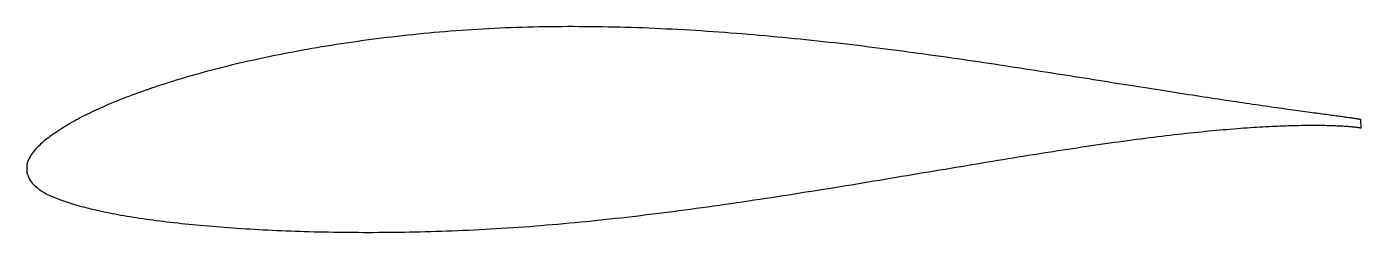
# Model space of a CAD drawing. Header units: metres. Extents: x -19.1 to 38.2, y -3.3 to 5.5.
import ezdxf

# ---------------------------------------------------------------- set-up
doc = ezdxf.new("R2010")
doc.units = ezdxf.units.M

msp = doc.modelspace()

# ---------------------------------------------------------------- linework, layer by layer
msp.add_lwpolyline([(38.2, 1.545), (38.199, 1.545), (38.196, 1.546), (38.191, 1.548), (38.183, 1.549), (38.173, 1.551), (38.161, 1.554), (38.147, 1.557), (38.13, 1.56), (38.111, 1.563), (38.091, 1.566), (38.067, 1.57), (38.042, 1.574), (38.015, 1.579), (37.985, 1.583), (37.953, 1.588), (37.92, 1.593), (37.883, 1.599), (37.845, 1.604), (37.805, 1.61), (37.762, 1.616), (37.717, 1.623), (37.67, 1.629), (37.621, 1.636), (37.57, 1.643), (37.517, 1.651), (37.461, 1.658), (37.404, 1.666), (37.344, 1.674), (37.282, 1.683), (37.218, 1.692), (37.152, 1.7), (37.083, 1.71), (37.013, 1.719), (36.94, 1.729), (36.866, 1.739), (36.789, 1.749), (36.71, 1.76), (36.63, 1.771), (36.547, 1.782), (36.462, 1.793), (36.375, 1.805), (36.285, 1.817), (36.194, 1.829), (36.101, 1.842), (36.006, 1.855), (35.909, 1.868), (35.809, 1.882), (35.708, 1.895), (35.605, 1.91), (35.499, 1.924), (35.392, 1.939), (35.283, 1.954), (35.171, 1.97), (35.058, 1.985), (34.943, 2.001), (34.826, 2.018), (34.707, 2.035), (34.586, 2.052), (34.463, 2.069), (34.338, 2.087), (34.211, 2.105), (34.083, 2.124), (33.952, 2.143), (33.82, 2.162), (33.685, 2.181), (33.549, 2.201), (33.411, 2.221), (33.271, 2.242), (33.13, 2.263), (32.986, 2.284), (32.841, 2.306), (32.694, 2.328), (32.545, 2.35), (32.395, 2.373), (32.242, 2.396), (32.088, 2.419), (31.932, 2.443), (31.775, 2.467), (31.615, 2.491), (31.455, 2.516), (31.292, 2.541), (31.128, 2.566), (30.962, 2.592), (30.794, 2.618), (30.625, 2.644), (30.454, 2.671), (30.281, 2.698), (30.107, 2.725), (29.932, 2.752), (29.754, 2.78), (29.576, 2.808), (29.395, 2.836), (29.213, 2.865), (29.03, 2.894), (28.845, 2.923), (28.659, 2.953), (28.471, 2.982), (28.282, 3.012), (28.091, 3.042), (27.899, 3.073), (27.705, 3.104), (27.51, 3.135), (27.314, 3.166), (27.116, 3.197), (26.917, 3.229), (26.717, 3.261), (26.515, 3.293), (26.312, 3.325), (26.108, 3.357), (25.902, 3.39), (25.695, 3.423), (25.487, 3.455), (25.278, 3.489), (25.067, 3.522), (24.856, 3.555), (24.643, 3.588), (24.429, 3.621), (24.213, 3.655), (23.997, 3.688), (23.78, 3.722), (23.561, 3.756), (23.341, 3.789), (23.121, 3.823), (22.899, 3.856), (22.676, 3.89), (22.453, 3.924), (22.228, 3.958), (22.002, 3.991), (21.775, 4.025), (21.548, 4.058), (21.319, 4.092), (21.09, 4.125), (20.86, 4.158), (20.628, 4.192), (20.396, 4.225), (20.163, 4.258), (19.93, 4.29), (19.695, 4.323), (19.46, 4.355), (19.224, 4.388), (18.987, 4.42), (18.75, 4.452), (18.512, 4.483), (18.273, 4.515), (18.033, 4.546), (17.793, 4.577), (17.552, 4.608), (17.311, 4.638), (17.069, 4.668), (16.826, 4.698), (16.583, 4.727), (16.34, 4.756), (16.095, 4.785), (15.851, 4.813), (15.606, 4.841), (15.36, 4.869), (15.114, 4.896), (14.867, 4.923), (14.621, 4.949), (14.373, 4.975), (14.126, 5), (13.878, 5.025), (13.629, 5.05), (13.381, 5.074), (13.132, 5.098), (12.883, 5.121), (12.634, 5.143), (12.384, 5.165), (12.134, 5.187), (11.884, 5.208), (11.634, 5.229), (11.384, 5.249), (11.133, 5.268), (10.883, 5.287), (10.632, 5.305), (10.381, 5.323), (10.13, 5.34), (9.879, 5.357), (9.629, 5.373), (9.378, 5.388), (9.127, 5.402), (8.876, 5.416), (8.626, 5.43), (8.375, 5.442), (8.124, 5.454), (7.874, 5.465), (7.624, 5.476), (7.374, 5.486), (7.124, 5.495), (6.874, 5.503), (6.624, 5.51), (6.375, 5.517), (6.126, 5.523), (5.877, 5.528), (5.629, 5.533), (5.381, 5.537), (5.133, 5.54), (4.886, 5.542), (4.639, 5.543), (4.392, 5.544), (4.146, 5.544), (3.9, 5.542), (3.654, 5.541), (3.409, 5.538), (3.165, 5.534), (2.921, 5.53), (2.678, 5.525), (2.435, 5.518), (2.192, 5.511), (1.951, 5.503), (1.71, 5.495), (1.469, 5.486), (1.229, 5.475), (0.99, 5.464), (0.751, 5.452), (0.514, 5.439), (0.276, 5.425), (0.04, 5.411), (-0.196, 5.396), (-0.431, 5.38), (-0.665, 5.362), (-0.898, 5.345), (-1.131, 5.326), (-1.363, 5.307), (-1.593, 5.287), (-1.824, 5.266), (-2.053, 5.244), (-2.281, 5.221), (-2.508, 5.198), (-2.735, 5.174), (-2.96, 5.15), (-3.185, 5.124), (-3.408, 5.098), (-3.63, 5.072), (-3.852, 5.044), (-4.072, 5.016), (-4.292, 4.988), (-4.51, 4.958), (-4.727, 4.929), (-4.944, 4.898), (-5.159, 4.867), (-5.372, 4.836), (-5.585, 4.803), (-5.797, 4.771), (-6.007, 4.738), (-6.216, 4.704), (-6.424, 4.67), (-6.631, 4.635), (-6.837, 4.599), (-7.041, 4.564), (-7.244, 4.527), (-7.446, 4.49), (-7.646, 4.453), (-7.845, 4.415), (-8.043, 4.376), (-8.24, 4.338), (-8.435, 4.298), (-8.628, 4.258), (-8.821, 4.218), (-9.012, 4.178), (-9.201, 4.136), (-9.389, 4.095), (-9.576, 4.053), (-9.761, 4.01), (-9.945, 3.968), (-10.127, 3.924), (-10.307, 3.881), (-10.487, 3.837), (-10.664, 3.792), (-10.84, 3.748), (-11.015, 3.703), (-11.188, 3.658), (-11.359, 3.612), (-11.529, 3.566), (-11.697, 3.52), (-11.864, 3.473), (-12.028, 3.426), (-12.192, 3.379), (-12.353, 3.332), (-12.513, 3.285), (-12.672, 3.237), (-12.828, 3.189), (-12.983, 3.14), (-13.136, 3.092), (-13.287, 3.043), (-13.437, 2.994), (-13.585, 2.945), (-13.731, 2.896), (-13.876, 2.846), (-14.018, 2.797), (-14.159, 2.747), (-14.298, 2.697), (-14.435, 2.647), (-14.57, 2.597), (-14.704, 2.546), (-14.836, 2.496), (-14.965, 2.445), (-15.093, 2.394), (-15.219, 2.344), (-15.344, 2.293), (-15.466, 2.242), (-15.586, 2.19), (-15.705, 2.139), (-15.821, 2.088), (-15.936, 2.036), (-16.049, 1.985), (-16.159, 1.933), (-16.268, 1.882), (-16.375, 1.83), (-16.48, 1.778), (-16.583, 1.726), (-16.683, 1.675), (-16.782, 1.623), (-16.879, 1.571), (-16.974, 1.52), (-17.067, 1.468), (-17.158, 1.417), (-17.246, 1.365), (-17.333, 1.314), (-17.418, 1.264), (-17.501, 1.213), (-17.581, 1.162), (-17.66, 1.112), (-17.736, 1.063), (-17.811, 1.013), (-17.883, 0.964), (-17.953, 0.915), (-18.022, 0.866), (-18.088, 0.818), (-18.152, 0.77), (-18.214, 0.722), (-18.274, 0.674), (-18.331, 0.627), (-18.387, 0.58), (-18.44, 0.533), (-18.492, 0.487), (-18.541, 0.44), (-18.588, 0.394), (-18.633, 0.348), (-18.676, 0.302), (-18.717, 0.257), (-18.755, 0.212), (-18.792, 0.167), (-18.826, 0.122), (-18.858, 0.078), (-18.888, 0.035), (-18.916, -0.009), (-18.941, -0.051), (-18.965, -0.093), (-18.986, -0.134), (-19.005, -0.174), (-19.023, -0.213), (-19.038, -0.25), (-19.05, -0.285), (-19.061, -0.318), (-19.07, -0.348), (-19.077, -0.373), (-19.081, -0.393), (-19.084, -0.405), (-19.072, -0.771), (-19.07, -0.774), (-19.067, -0.783), (-19.061, -0.797), (-19.052, -0.817), (-19.042, -0.846), (-19.028, -0.878), (-19.013, -0.914), (-18.995, -0.952), (-18.975, -0.991), (-18.953, -1.03), (-18.928, -1.069), (-18.902, -1.109), (-18.873, -1.148), (-18.842, -1.186), (-18.809, -1.225), (-18.774, -1.262), (-18.737, -1.299), (-18.697, -1.336), (-18.656, -1.372), (-18.612, -1.407), (-18.566, -1.442), (-18.518, -1.477), (-18.468, -1.51), (-18.416, -1.544), (-18.362, -1.577), (-18.305, -1.609), (-18.247, -1.64), (-18.186, -1.672), (-18.123, -1.702), (-18.059, -1.733), (-17.992, -1.763), (-17.923, -1.792), (-17.851, -1.821), (-17.778, -1.85), (-17.703, -1.879), (-17.626, -1.907), (-17.546, -1.935), (-17.465, -1.963), (-17.381, -1.991), (-17.295, -2.019), (-17.208, -2.047), (-17.118, -2.074), (-17.026, -2.101), (-16.933, -2.129), (-16.837, -2.156), (-16.739, -2.183), (-16.639, -2.209), (-16.538, -2.236), (-16.434, -2.262), (-16.328, -2.288), (-16.22, -2.314), (-16.111, -2.34), (-15.999, -2.365), (-15.885, -2.39), (-15.77, -2.415), (-15.652, -2.439), (-15.533, -2.463), (-15.412, -2.487), (-15.289, -2.51), (-15.164, -2.533), (-15.037, -2.556), (-14.908, -2.579), (-14.777, -2.601), (-14.645, -2.623), (-14.51, -2.644), (-14.374, -2.666), (-14.236, -2.686), (-14.096, -2.707), (-13.955, -2.728), (-13.811, -2.748), (-13.666, -2.767), (-13.519, -2.787), (-13.37, -2.806), (-13.22, -2.825), (-13.068, -2.843), (-12.914, -2.861), (-12.758, -2.879), (-12.601, -2.897), (-12.442, -2.914), (-12.281, -2.931), (-12.119, -2.948), (-11.955, -2.964), (-11.789, -2.98), (-11.622, -2.996), (-11.453, -3.011), (-11.283, -3.026), (-11.111, -3.041), (-10.937, -3.055), (-10.762, -3.069), (-10.585, -3.083), (-10.407, -3.096), (-10.227, -3.109), (-10.046, -3.121), (-9.863, -3.133), (-9.679, -3.145), (-9.493, -3.157), (-9.306, -3.168), (-9.118, -3.178), (-8.928, -3.188), (-8.736, -3.198), (-8.544, -3.208), (-8.35, -3.217), (-8.154, -3.225), (-7.957, -3.233), (-7.759, -3.241), (-7.56, -3.248), (-7.359, -3.255), (-7.157, -3.261), (-6.953, -3.267), (-6.749, -3.273), (-6.543, -3.277), (-6.336, -3.282), (-6.128, -3.286), (-5.918, -3.289), (-5.708, -3.293), (-5.496, -3.295), (-5.283, -3.297), (-5.069, -3.299), (-4.854, -3.3), (-4.638, -3.301), (-4.42, -3.301), (-4.202, -3.301), (-3.983, -3.3), (-3.762, -3.299), (-3.541, -3.298), (-3.318, -3.295), (-3.095, -3.293), (-2.871, -3.289), (-2.645, -3.285), (-2.419, -3.281), (-2.192, -3.276), (-1.964, -3.27), (-1.735, -3.264), (-1.505, -3.257), (-1.275, -3.25), (-1.044, -3.242), (-0.811, -3.233), (-0.579, -3.224), (-0.345, -3.214), (-0.11, -3.204), (0.125, -3.192), (0.361, -3.18), (0.597, -3.168), (0.834, -3.154), (1.072, -3.141), (1.311, -3.126), (1.55, -3.111), (1.789, -3.095), (2.03, -3.078), (2.27, -3.061), (2.512, -3.043), (2.754, -3.025), (2.996, -3.005), (3.239, -2.985), (3.482, -2.965), (3.726, -2.944), (3.97, -2.922), (4.215, -2.899), (4.46, -2.876), (4.705, -2.853), (4.951, -2.829), (5.197, -2.804), (5.443, -2.778), (5.69, -2.752), (5.937, -2.725), (6.184, -2.698), (6.432, -2.67), (6.68, -2.642), (6.928, -2.613), (7.176, -2.584), (7.424, -2.555), (7.673, -2.524), (7.921, -2.493), (8.17, -2.462), (8.419, -2.431), (8.667, -2.398), (8.916, -2.366), (9.165, -2.333), (9.414, -2.299), (9.663, -2.266), (9.912, -2.231), (10.161, -2.197), (10.41, -2.162), (10.659, -2.127), (10.908, -2.091), (11.157, -2.055), (11.405, -2.019), (11.653, -1.983), (11.902, -1.946), (12.15, -1.909), (12.397, -1.872), (12.645, -1.834), (12.893, -1.796), (13.14, -1.759), (13.386, -1.72), (13.633, -1.682), (13.879, -1.644), (14.125, -1.605), (14.371, -1.566), (14.616, -1.527), (14.861, -1.488), (15.105, -1.449), (15.349, -1.409), (15.593, -1.37), (15.836, -1.33), (16.078, -1.291), (16.321, -1.251), (16.562, -1.211), (16.803, -1.171), (17.044, -1.131), (17.284, -1.092), (17.523, -1.052), (17.762, -1.012), (18, -0.972), (18.238, -0.932), (18.475, -0.892), (18.711, -0.853), (18.946, -0.813), (19.181, -0.774), (19.415, -0.734), (19.648, -0.695), (19.881, -0.656), (20.113, -0.617), (20.344, -0.578), (20.574, -0.539), (20.803, -0.501), (21.032, -0.463), (21.26, -0.425), (21.486, -0.387), (21.712, -0.349), (21.937, -0.312), (22.161, -0.275), (22.384, -0.238), (22.606, -0.201), (22.828, -0.165), (23.048, -0.129), (23.267, -0.093), (23.485, -0.058), (23.702, -0.022), (23.918, 0.012), (24.133, 0.047), (24.347, 0.081), (24.559, 0.115), (24.771, 0.148), (24.981, 0.181), (25.191, 0.213), (25.399, 0.245), (25.606, 0.277), (25.811, 0.309), (26.016, 0.34), (26.219, 0.37), (26.421, 0.4), (26.622, 0.43), (26.821, 0.459), (27.02, 0.488), (27.216, 0.516), (27.412, 0.543), (27.606, 0.571), (27.799, 0.597), (27.99, 0.624), (28.18, 0.65), (28.369, 0.675), (28.556, 0.7), (28.742, 0.724), (28.926, 0.748), (29.109, 0.771), (29.291, 0.794), (29.471, 0.816), (29.649, 0.838), (29.826, 0.859), (30.002, 0.879), (30.175, 0.9), (30.348, 0.919), (30.519, 0.938), (30.688, 0.957), (30.855, 0.975), (31.021, 0.993), (31.186, 1.01), (31.348, 1.027), (31.51, 1.043), (31.669, 1.058), (31.827, 1.073), (31.983, 1.088), (32.137, 1.102), (32.29, 1.115), (32.441, 1.128), (32.59, 1.141), (32.738, 1.153), (32.884, 1.164), (33.028, 1.175), (33.17, 1.186), (33.31, 1.196), (33.449, 1.206), (33.586, 1.215), (33.721, 1.224), (33.854, 1.232), (33.986, 1.239), (34.115, 1.246), (34.243, 1.253), (34.369, 1.26), (34.493, 1.265), (34.615, 1.271), (34.735, 1.276), (34.853, 1.281), (34.97, 1.285), (35.084, 1.289), (35.197, 1.292), (35.307, 1.295), (35.416, 1.298), (35.523, 1.3), (35.627, 1.302), (35.73, 1.303), (35.831, 1.305), (35.93, 1.306), (36.026, 1.306), (36.121, 1.306), (36.214, 1.306), (36.304, 1.306), (36.393, 1.305), (36.48, 1.304), (36.564, 1.303), (36.647, 1.302), (36.728, 1.3), (36.806, 1.298), (36.882, 1.296), (36.957, 1.294), (37.029, 1.291), (37.099, 1.289), (37.167, 1.286), (37.233, 1.283), (37.297, 1.28), (37.359, 1.276), (37.418, 1.273), (37.476, 1.269), (37.531, 1.265), (37.584, 1.262), (37.635, 1.258), (37.684, 1.254), (37.731, 1.25), (37.776, 1.246), (37.818, 1.242), (37.859, 1.238), (37.897, 1.234), (37.933, 1.23), (37.967, 1.226), (37.999, 1.222), (38.028, 1.219), (38.056, 1.215), (38.081, 1.211), (38.104, 1.208), (38.125, 1.205), (38.143, 1.202), (38.16, 1.199), (38.174, 1.196), (38.186, 1.194), (38.196, 1.192), (38.204, 1.19), (38.209, 1.188), (38.213, 1.187), (38.214, 1.187), (38.2, 1.545)], close=True)

doc.saveas('drawing.dxf')
